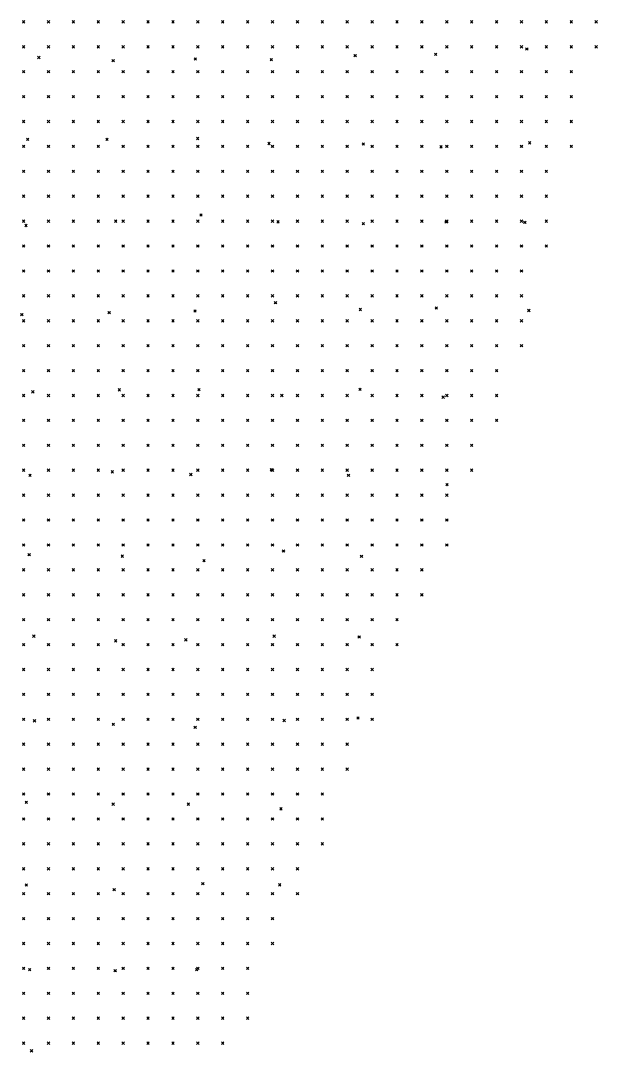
# Model space of a CAD drawing. Header units: metres. Extents: x 441556 to 446409, y 432338 to 461058.
# Drawn here: x 442221.2 to 442290.7, y 460750.6 to 460874.8 of the extents above; entities that cross this region are included whole.
import ezdxf

# ---------------------------------------------------------------- set-up
doc = ezdxf.new("R2010")
doc.units = ezdxf.units.M
doc.header["$MEASUREMENT"] = 0
doc.header["$PDMODE"] = 35
doc.header["$PDSIZE"] = 0.15
doc.layers.add('DTM-NOK-RevN_LIDAR_co_lidar', color=91, linetype='Continuous', lineweight=0)
doc.layers.add('DTM-NOK-RevN_RTK', color=32, linetype='Continuous', lineweight=0)

msp = doc.modelspace()

# ---------------------------------------------------------------- linework, layer by layer
at = {"layer": 'DTM-NOK-RevN_LIDAR_co_lidar'}
for p in [(442221.59, 460874.614, 417.126), (442224.59, 460874.614, 417), (442227.589, 460874.614, 416.973), (442230.588, 460874.614, 416.944), (442233.588, 460874.614, 417.099), (442236.587, 460874.614, 416.987), (442239.586, 460874.614, 416.897), (442242.586, 460874.614, 416.906), (442245.585, 460874.614, 416.829), (442248.584, 460874.614, 416.774), (442251.584, 460874.614, 416.805), (442254.583, 460874.614, 416.825), (442257.582, 460874.614, 416.855), (442260.582, 460874.614, 416.795), (442263.581, 460874.614, 416.805), (442266.58, 460874.614, 416.806), (442269.58, 460874.614, 416.78), (442272.579, 460874.614, 416.671), (442275.578, 460874.614, 416.591), (442278.578, 460874.614, 416.521), (442281.577, 460874.614, 416.428), (442284.576, 460874.614, 416.339), (442287.576, 460874.614, 416.21), (442290.575, 460874.614, 416.005), (442221.59, 460871.614, 416.747), (442224.59, 460871.614, 416.665), (442227.589, 460871.614, 416.645), (442230.588, 460871.614, 416.64), (442233.588, 460871.614, 416.652), (442236.587, 460871.614, 416.574), (442239.586, 460871.614, 416.549), (442242.586, 460871.614, 416.499), (442245.585, 460871.614, 416.541), (442248.584, 460871.614, 416.493), (442251.584, 460871.614, 416.37), (442254.583, 460871.614, 416.338), (442257.582, 460871.614, 416.357), (442260.582, 460871.614, 416.264), (442263.581, 460871.614, 416.243), (442266.58, 460871.614, 416.199), (442269.58, 460871.614, 416.221), (442272.579, 460871.614, 416.204), (442275.578, 460871.614, 416.2), (442278.578, 460871.614, 416.191), (442281.577, 460871.614, 416.132), (442284.576, 460871.614, 416.039), (442287.576, 460871.614, 415.862), (442290.575, 460871.614, 415.73), (442221.59, 460868.615, 416.402), (442224.59, 460868.615, 416.331), (442227.589, 460868.615, 416.27), (442230.588, 460868.615, 416.254), (442233.588, 460868.615, 416.262), (442236.587, 460868.615, 416.113), (442239.586, 460868.615, 416.071), (442242.586, 460868.615, 415.936), (442245.585, 460868.615, 415.994), (442248.584, 460868.615, 415.902), (442251.584, 460868.615, 415.87), (442254.583, 460868.615, 415.934), (442257.582, 460868.615, 416.026), (442260.582, 460868.615, 416.017), (442263.581, 460868.615, 415.982), (442266.58, 460868.615, 415.935), (442269.58, 460868.615, 415.944), (442272.579, 460868.615, 415.891), (442275.578, 460868.615, 415.89), (442278.578, 460868.615, 415.836), (442281.577, 460868.615, 415.75), (442284.576, 460868.615, 415.672), (442287.576, 460868.615, 415.539), (442221.59, 460865.616, 415.846), (442224.59, 460865.616, 415.858), (442227.589, 460865.616, 415.802), (442230.588, 460865.616, 415.75), (442233.588, 460865.616, 415.696), (442236.587, 460865.616, 415.52), (442239.586, 460865.616, 415.479), (442242.586, 460865.616, 415.5), (442245.585, 460865.616, 415.568), (442248.584, 460865.616, 415.605), (442251.584, 460865.616, 415.622), (442254.583, 460865.616, 415.644), (442257.582, 460865.616, 415.654), (442260.582, 460865.616, 415.661), (442263.581, 460865.616, 415.707), (442266.58, 460865.616, 415.668), (442269.58, 460865.616, 415.661), (442272.579, 460865.616, 415.582), (442275.578, 460865.616, 415.476), (442278.578, 460865.616, 415.449), (442281.577, 460865.616, 415.352), (442284.576, 460865.616, 415.231), (442287.576, 460865.616, 415.109), (442221.59, 460862.616, 415.344), (442224.59, 460862.616, 415.289), (442227.589, 460862.616, 415.202), (442230.588, 460862.616, 415.105), (442233.588, 460862.616, 415.099), (442236.587, 460862.616, 415.063), (442239.586, 460862.616, 415.106), (442242.586, 460862.616, 415.139), (442245.585, 460862.616, 415.215), (442248.584, 460862.616, 415.298), (442251.584, 460862.616, 415.297), (442254.583, 460862.616, 415.308), (442257.582, 460862.616, 415.34), (442260.582, 460862.616, 415.296), (442263.581, 460862.616, 415.302), (442266.58, 460862.616, 415.211), (442269.58, 460862.616, 415.138), (442272.579, 460862.616, 415.064), (442275.578, 460862.616, 414.991), (442278.578, 460862.616, 414.925), (442281.577, 460862.616, 414.882), (442284.576, 460862.616, 414.843), (442287.576, 460862.616, 414.748), (442221.59, 460859.617, 415.061), (442224.59, 460859.617, 414.971), (442227.589, 460859.617, 414.867), (442230.588, 460859.617, 414.778), (442233.588, 460859.617, 414.791), (442236.587, 460859.617, 414.75), (442239.586, 460859.617, 414.837), (442242.586, 460859.617, 414.797), (442245.585, 460859.617, 414.823), (442248.584, 460859.617, 414.901), (442251.584, 460859.617, 414.9), (442254.583, 460859.617, 414.901), (442257.582, 460859.617, 414.875), (442260.582, 460859.617, 414.771), (442263.581, 460859.617, 414.752), (442266.58, 460859.617, 414.714), (442269.58, 460859.617, 414.699), (442272.579, 460859.617, 414.707), (442275.578, 460859.617, 414.636), (442278.578, 460859.617, 414.609), (442281.577, 460859.617, 414.503), (442284.576, 460859.617, 414.511), (442287.576, 460859.617, 414.459), (442221.59, 460856.617, 414.602), (442224.59, 460856.617, 414.544), (442227.589, 460856.617, 414.487), (442230.588, 460856.617, 414.41), (442233.588, 460856.617, 414.339), (442236.587, 460856.617, 414.388), (442239.586, 460856.617, 414.346), (442242.586, 460856.617, 414.348), (442245.585, 460856.617, 414.386), (442248.584, 460856.617, 414.321), (442251.584, 460856.617, 414.277), (442254.583, 460856.617, 414.312), (442257.582, 460856.617, 414.354), (442260.582, 460856.617, 414.393), (442263.581, 460856.617, 414.423), (442266.58, 460856.617, 414.444), (442269.58, 460856.617, 414.394), (442272.579, 460856.617, 414.377), (442275.578, 460856.617, 414.332), (442278.578, 460856.617, 414.268), (442281.577, 460856.617, 414.145), (442284.576, 460856.617, 414.135), (442221.59, 460853.618, 413.992), (442224.59, 460853.618, 414.019), (442227.589, 460853.618, 413.904), (442230.588, 460853.618, 413.866), (442233.588, 460853.618, 413.803), (442236.587, 460853.618, 413.853), (442239.586, 460853.618, 413.806), (442242.586, 460853.618, 413.877), (442245.585, 460853.618, 413.922), (442248.584, 460853.618, 413.947), (442251.584, 460853.618, 413.981), (442254.583, 460853.618, 414.031), (442257.582, 460853.618, 414.032), (442260.582, 460853.618, 414.037), (442263.581, 460853.618, 414.062), (442266.58, 460853.618, 414.1), (442269.58, 460853.618, 414.085), (442272.579, 460853.618, 414.052), (442275.578, 460853.618, 414.011), (442278.578, 460853.618, 413.917), (442281.577, 460853.618, 413.779), (442284.576, 460853.618, 413.691), (442221.59, 460850.619, 413.337), (442224.59, 460850.619, 413.263), (442227.589, 460850.619, 413.223), (442230.588, 460850.619, 413.278), (442233.588, 460850.619, 413.355), (442236.587, 460850.619, 413.422), (442239.586, 460850.619, 413.381), (442242.586, 460850.619, 413.51), (442245.585, 460850.619, 413.621), (442248.584, 460850.619, 413.673), (442251.584, 460850.619, 413.691), (442254.583, 460850.619, 413.742), (442257.582, 460850.619, 413.686), (442260.582, 460850.619, 413.754), (442263.581, 460850.619, 413.752), (442266.58, 460850.619, 413.799), (442269.58, 460850.619, 413.766), (442272.579, 460850.619, 413.723), (442275.578, 460850.619, 413.565), (442278.578, 460850.619, 413.355), (442281.577, 460850.619, 413.152), (442284.576, 460850.619, 412.943), (442221.59, 460847.619, 412.81), (442224.59, 460847.619, 412.879), (442227.589, 460847.619, 412.87), (442230.588, 460847.619, 412.982), (442233.588, 460847.619, 413.072), (442236.587, 460847.619, 413.107), (442239.586, 460847.619, 413.126), (442242.586, 460847.619, 413.198), (442245.585, 460847.619, 413.291), (442248.584, 460847.619, 413.35), (442251.584, 460847.619, 413.403), (442254.583, 460847.619, 413.446), (442257.582, 460847.619, 413.452), (442260.582, 460847.619, 413.427), (442263.581, 460847.619, 413.398), (442266.58, 460847.619, 413.308), (442269.58, 460847.619, 413.197), (442272.579, 460847.619, 413.064), (442275.578, 460847.619, 412.897), (442278.578, 460847.619, 412.776), (442281.577, 460847.619, 412.609), (442284.576, 460847.619, 412.491), (442221.59, 460844.62, 412.322), (442224.59, 460844.62, 412.415), (442227.589, 460844.62, 412.526), (442230.588, 460844.62, 412.601), (442233.588, 460844.62, 412.692), (442236.587, 460844.62, 412.714), (442239.586, 460844.62, 412.806), (442242.586, 460844.62, 412.86), (442245.585, 460844.62, 412.995), (442248.584, 460844.62, 413.045), (442251.584, 460844.62, 412.977), (442254.583, 460844.62, 412.927), (442257.582, 460844.62, 412.865), (442260.582, 460844.62, 412.794), (442263.581, 460844.62, 412.755), (442266.58, 460844.62, 412.764), (442269.58, 460844.62, 412.729), (442272.579, 460844.62, 412.662), (442275.578, 460844.62, 412.562), (442278.578, 460844.62, 412.403), (442281.577, 460844.62, 412.208), (442221.59, 460841.621, 411.84), (442224.59, 460841.621, 411.928), (442227.589, 460841.621, 412.059), (442230.588, 460841.621, 412.182), (442233.588, 460841.621, 412.291), (442236.587, 460841.621, 412.356), (442239.586, 460841.621, 412.383), (442242.586, 460841.621, 412.373), (442245.585, 460841.621, 412.415), (442248.584, 460841.621, 412.37), (442251.584, 460841.621, 412.375), (442254.583, 460841.621, 412.385), (442257.582, 460841.621, 412.377), (442260.582, 460841.621, 412.443), (442263.581, 460841.621, 412.443), (442266.58, 460841.621, 412.418), (442269.58, 460841.621, 412.376), (442272.579, 460841.621, 412.311), (442275.578, 460841.621, 412.161), (442278.578, 460841.621, 411.939), (442281.577, 460841.621, 411.677), (442221.59, 460838.621, 411.502), (442224.59, 460838.621, 411.564), (442227.589, 460838.621, 411.671), (442230.588, 460838.621, 411.782), (442233.588, 460838.621, 411.908), (442236.587, 460838.621, 411.876), (442239.586, 460838.621, 411.897), (442242.586, 460838.621, 411.953), (442245.585, 460838.621, 411.994), (442248.584, 460838.621, 412.018), (442251.584, 460838.621, 412.054), (442254.583, 460838.621, 412.083), (442257.582, 460838.621, 412.078), (442260.582, 460838.621, 412.112), (442263.581, 460838.621, 412.111), (442266.58, 460838.621, 412.036), (442269.58, 460838.621, 411.928), (442272.579, 460838.621, 411.83), (442275.578, 460838.621, 411.631), (442278.578, 460838.621, 411.402), (442281.577, 460838.621, 411.051), (442221.59, 460835.622, 411.012), (442224.59, 460835.622, 411.141), (442227.589, 460835.622, 411.303), (442230.588, 460835.622, 411.395), (442233.588, 460835.622, 411.539), (442236.587, 460835.622, 411.541), (442239.586, 460835.622, 411.614), (442242.586, 460835.622, 411.669), (442245.585, 460835.622, 411.682), (442248.584, 460835.622, 411.735), (442251.584, 460835.622, 411.712), (442254.583, 460835.622, 411.721), (442257.582, 460835.622, 411.757), (442260.582, 460835.622, 411.697), (442263.581, 460835.622, 411.634), (442266.58, 460835.622, 411.512), (442269.58, 460835.622, 411.318), (442272.579, 460835.622, 411.004), (442275.578, 460835.622, 410.614), (442278.578, 460835.622, 410.47), (442281.577, 460835.622, 410.396), (442221.59, 460832.623, 410.63), (442224.59, 460832.623, 410.757), (442227.589, 460832.623, 410.906), (442230.588, 460832.623, 411.059), (442233.588, 460832.623, 411.178), (442236.587, 460832.623, 411.257), (442239.586, 460832.623, 411.326), (442242.586, 460832.623, 411.344), (442245.585, 460832.623, 411.382), (442248.584, 460832.623, 411.325), (442251.584, 460832.623, 411.247), (442254.583, 460832.623, 411.125), (442257.582, 460832.623, 410.995), (442260.582, 460832.623, 410.929), (442263.581, 460832.623, 410.761), (442266.58, 460832.623, 410.516), (442269.58, 460832.623, 410.291), (442272.579, 460832.623, 410.154), (442275.578, 460832.623, 410.062), (442278.578, 460832.623, 409.894), (442221.59, 460829.623, 410.292), (442224.59, 460829.623, 410.417), (442227.589, 460829.623, 410.517), (442230.588, 460829.623, 410.647), (442233.588, 460829.623, 410.703), (442236.587, 460829.623, 410.867), (442239.586, 460829.623, 410.807), (442242.586, 460829.623, 410.771), (442245.585, 460829.623, 410.649), (442248.584, 460829.623, 410.651), (442251.584, 460829.623, 410.527), (442254.583, 460829.623, 410.39), (442257.582, 460829.623, 410.326), (442260.582, 460829.623, 410.249), (442263.581, 460829.623, 410.102), (442266.58, 460829.623, 409.99), (442269.58, 460829.623, 409.866), (442272.579, 460829.623, 409.667), (442275.578, 460829.623, 409.518), (442278.578, 460829.623, 409.355), (442221.59, 460826.624, 409.84), (442224.59, 460826.624, 409.972), (442227.589, 460826.624, 410.008), (442230.588, 460826.624, 410.134), (442233.588, 460826.624, 410.055), (442236.587, 460826.624, 410.076), (442239.586, 460826.624, 410.113), (442242.586, 460826.624, 410.15), (442245.585, 460826.624, 410.188), (442248.584, 460826.624, 410.137), (442251.584, 460826.624, 410.094), (442254.583, 460826.624, 410.031), (442257.582, 460826.624, 409.915), (442260.582, 460826.624, 409.808), (442263.581, 460826.624, 409.594), (442266.58, 460826.624, 409.438), (442269.58, 460826.624, 409.247), (442272.579, 460826.624, 409.063), (442275.578, 460826.624, 408.849), (442278.578, 460826.624, 408.715), (442221.59, 460823.625, 409.141), (442224.59, 460823.625, 409.311), (442227.589, 460823.625, 409.437), (442230.588, 460823.625, 409.614), (442233.588, 460823.625, 409.723), (442236.587, 460823.625, 409.836), (442239.586, 460823.625, 409.874), (442242.586, 460823.625, 409.87), (442245.585, 460823.625, 409.815), (442248.584, 460823.625, 409.687), (442251.584, 460823.625, 409.581), (442254.583, 460823.625, 409.479), (442257.582, 460823.625, 409.341), (442260.582, 460823.625, 409.2), (442263.581, 460823.625, 409.023), (442266.58, 460823.625, 408.849), (442269.58, 460823.625, 408.642), (442272.579, 460823.625, 408.419), (442275.578, 460823.625, 408.259), (442221.59, 460820.625, 408.731), (442224.59, 460820.625, 408.951), (442227.589, 460820.625, 409.043), (442230.588, 460820.625, 409.179), (442233.588, 460820.625, 409.288), (442236.587, 460820.625, 409.343), (442239.586, 460820.625, 409.405), (442242.586, 460820.625, 409.355), (442245.585, 460820.625, 409.336), (442248.584, 460820.625, 409.229), (442251.584, 460820.625, 409.05), (442254.583, 460820.625, 408.883), (442257.582, 460820.625, 408.715), (442260.582, 460820.625, 408.516), (442263.581, 460820.625, 408.349), (442266.58, 460820.625, 408.181), (442269.58, 460820.625, 408.058), (442272.579, 460820.625, 407.832), (442275.578, 460820.625, 407.652), (442221.59, 460817.626, 408.249), (442224.59, 460817.626, 408.411), (442227.589, 460817.626, 408.539), (442230.588, 460817.626, 408.618), (442233.588, 460817.626, 408.738), (442236.587, 460817.626, 408.749), (442239.586, 460817.626, 408.803), (442242.586, 460817.626, 408.807), (442245.585, 460817.626, 408.742), (442248.584, 460817.626, 408.571), (442251.584, 460817.626, 408.48), (442254.583, 460817.626, 408.329), (442257.582, 460817.626, 408.123), (442260.582, 460817.626, 407.912), (442263.581, 460817.626, 407.681), (442266.58, 460817.626, 407.477), (442269.58, 460817.626, 407.334), (442272.579, 460817.626, 407.143), (442221.59, 460814.627, 407.709), (442224.59, 460814.627, 407.848), (442227.589, 460814.627, 407.978), (442230.588, 460814.627, 408.059), (442233.588, 460814.627, 408.128), (442236.587, 460814.627, 408.16), (442239.586, 460814.627, 408.223), (442242.586, 460814.627, 408.216), (442245.585, 460814.627, 408.109), (442248.584, 460814.627, 407.941), (442251.584, 460814.627, 407.83), (442254.583, 460814.627, 407.651), (442257.582, 460814.627, 407.457), (442260.582, 460814.627, 407.266), (442263.581, 460814.627, 407.036), (442266.58, 460814.627, 406.852), (442269.58, 460814.627, 406.693), (442272.579, 460814.627, 406.621), (442221.59, 460811.627, 407.204), (442224.59, 460811.627, 407.382), (442227.589, 460811.627, 407.461), (442230.588, 460811.627, 407.473), (442233.588, 460811.627, 407.524), (442236.587, 460811.627, 407.55), (442239.586, 460811.627, 407.556), (442242.586, 460811.627, 407.55), (442245.585, 460811.627, 407.449), (442248.584, 460811.627, 407.304), (442251.584, 460811.627, 407.124), (442254.583, 460811.627, 406.968), (442257.582, 460811.627, 406.838), (442260.582, 460811.627, 406.634), (442263.581, 460811.627, 406.478), (442266.58, 460811.627, 406.346), (442269.58, 460811.627, 406.074), (442272.579, 460811.627, 405.902), (442221.59, 460808.628, 406.751), (442224.59, 460808.628, 406.794), (442227.589, 460808.628, 406.855), (442230.588, 460808.628, 406.945), (442233.588, 460808.628, 406.972), (442236.587, 460808.628, 406.969), (442239.586, 460808.628, 407.004), (442242.586, 460808.628, 406.981), (442245.585, 460808.628, 406.9), (442248.584, 460808.628, 406.805), (442251.584, 460808.628, 406.663), (442254.583, 460808.628, 406.463), (442257.582, 460808.628, 406.167), (442260.582, 460808.628, 405.981), (442263.581, 460808.628, 405.814), (442266.58, 460808.628, 405.549), (442269.58, 460808.628, 405.129), (442221.59, 460805.629, 406.41), (442224.59, 460805.629, 406.342), (442227.589, 460805.629, 406.389), (442230.588, 460805.629, 406.433), (442233.588, 460805.629, 406.456), (442236.587, 460805.629, 406.511), (442239.586, 460805.629, 406.486), (442242.586, 460805.629, 406.4), (442245.585, 460805.629, 406.227), (442248.584, 460805.629, 406.062), (442251.584, 460805.629, 405.828), (442254.583, 460805.629, 405.587), (442257.582, 460805.629, 405.295), (442260.582, 460805.629, 405.036), (442263.581, 460805.629, 404.73), (442266.58, 460805.629, 404.487), (442269.58, 460805.629, 404.26), (442221.59, 460802.629, 406.063), (442224.59, 460802.629, 405.943), (442227.589, 460802.629, 405.967), (442230.588, 460802.629, 405.905), (442233.588, 460802.629, 405.809), (442236.587, 460802.629, 405.729), (442239.586, 460802.629, 405.512), (442242.586, 460802.629, 405.477), (442245.585, 460802.629, 405.35), (442248.584, 460802.629, 405.203), (442251.584, 460802.629, 404.98), (442254.583, 460802.629, 404.815), (442257.582, 460802.629, 404.627), (442260.582, 460802.629, 404.379), (442263.581, 460802.629, 404.163), (442266.58, 460802.629, 403.965), (442221.59, 460799.63, 405.531), (442224.59, 460799.63, 405.318), (442227.589, 460799.63, 405.267), (442230.588, 460799.63, 405.208), (442233.588, 460799.63, 405.147), (442236.587, 460799.63, 405.071), (442239.586, 460799.63, 404.902), (442242.586, 460799.63, 404.827), (442245.585, 460799.63, 404.662), (442248.584, 460799.63, 404.539), (442251.584, 460799.63, 404.353), (442254.583, 460799.63, 404.133), (442257.582, 460799.63, 403.916), (442260.582, 460799.63, 403.687), (442263.581, 460799.63, 403.467), (442266.58, 460799.63, 403.254), (442221.59, 460796.631, 405.009), (442224.59, 460796.631, 404.784), (442227.589, 460796.631, 404.726), (442230.588, 460796.631, 404.681), (442233.588, 460796.631, 404.577), (442236.587, 460796.631, 404.447), (442239.586, 460796.631, 404.315), (442242.586, 460796.631, 404.215), (442245.585, 460796.631, 404), (442248.584, 460796.631, 403.831), (442251.584, 460796.631, 403.702), (442254.583, 460796.631, 403.404), (442257.582, 460796.631, 403.129), (442260.582, 460796.631, 402.981), (442263.581, 460796.631, 402.703), (442221.59, 460793.631, 404.491), (442224.59, 460793.631, 404.231), (442227.589, 460793.631, 404.156), (442230.588, 460793.631, 404.082), (442233.588, 460793.631, 403.992), (442236.587, 460793.631, 403.845), (442239.586, 460793.631, 403.662), (442242.586, 460793.631, 403.528), (442245.585, 460793.631, 403.333), (442248.584, 460793.631, 403.101), (442251.584, 460793.631, 402.83), (442254.583, 460793.631, 402.547), (442257.582, 460793.631, 402.316), (442260.582, 460793.631, 402.106), (442263.581, 460793.631, 401.844), (442221.59, 460790.632, 403.943), (442224.59, 460790.632, 403.679), (442227.589, 460790.632, 403.42), (442230.588, 460790.632, 403.262), (442233.588, 460790.632, 403.158), (442236.587, 460790.632, 402.966), (442239.586, 460790.632, 402.806), (442242.586, 460790.632, 402.592), (442245.585, 460790.632, 402.388), (442248.584, 460790.632, 402.221), (442251.584, 460790.632, 402.006), (442254.583, 460790.632, 401.774), (442257.582, 460790.632, 401.627), (442260.582, 460790.632, 401.443), (442263.581, 460790.632, 401.242), (442221.59, 460787.633, 403.54), (442224.59, 460787.633, 403.082), (442227.589, 460787.633, 402.783), (442230.588, 460787.633, 402.669), (442233.588, 460787.633, 402.523), (442236.587, 460787.633, 402.401), (442239.586, 460787.633, 402.262), (442242.586, 460787.633, 402.136), (442245.585, 460787.633, 402.024), (442248.584, 460787.633, 401.879), (442251.584, 460787.633, 401.693), (442254.583, 460787.633, 401.521), (442257.582, 460787.633, 401.359), (442260.582, 460787.633, 401.106), (442221.59, 460784.633, 403.134), (442224.59, 460784.633, 402.76), (442227.589, 460784.633, 402.651), (442230.588, 460784.633, 402.383), (442233.588, 460784.633, 402.21), (442236.587, 460784.633, 402.149), (442239.586, 460784.633, 402.029), (442242.586, 460784.633, 401.859), (442245.585, 460784.633, 401.656), (442248.584, 460784.633, 401.488), (442251.584, 460784.633, 401.253), (442254.583, 460784.633, 401.096), (442257.582, 460784.633, 400.908), (442260.582, 460784.633, 400.717), (442221.59, 460781.634, 402.787), (442224.59, 460781.634, 402.541), (442227.589, 460781.634, 402.564), (442230.588, 460781.634, 402.199), (442233.588, 460781.634, 401.835), (442236.587, 460781.634, 401.738), (442239.586, 460781.634, 401.622), (442242.586, 460781.634, 401.497), (442245.585, 460781.634, 401.307), (442248.584, 460781.634, 401.193), (442251.584, 460781.634, 400.96), (442254.583, 460781.634, 400.733), (442257.582, 460781.634, 400.533), (442221.59, 460778.635, 402.449), (442224.59, 460778.635, 402.279), (442227.589, 460778.635, 402.404), (442230.588, 460778.635, 401.857), (442233.588, 460778.635, 401.507), (442236.587, 460778.635, 401.437), (442239.586, 460778.635, 401.308), (442242.586, 460778.635, 401.176), (442245.585, 460778.635, 401.002), (442248.584, 460778.635, 400.811), (442251.584, 460778.635, 400.626), (442254.583, 460778.635, 400.459), (442257.582, 460778.635, 400.249), (442221.59, 460775.635, 402.077), (442224.59, 460775.635, 401.988), (442227.589, 460775.635, 401.926), (442230.588, 460775.635, 401.416), (442233.588, 460775.635, 401.222), (442236.587, 460775.635, 401.099), (442239.586, 460775.635, 400.995), (442242.586, 460775.635, 400.867), (442245.585, 460775.635, 400.711), (442248.584, 460775.635, 400.526), (442251.584, 460775.635, 400.322), (442254.583, 460775.635, 400.117), (442257.582, 460775.635, 399.927), (442221.59, 460772.636, 401.658), (442224.59, 460772.636, 401.622), (442227.589, 460772.636, 401.354), (442230.588, 460772.636, 401.059), (442233.588, 460772.636, 400.867), (442236.587, 460772.636, 400.771), (442239.586, 460772.636, 400.671), (442242.586, 460772.636, 400.486), (442245.585, 460772.636, 400.343), (442248.584, 460772.636, 400.147), (442251.584, 460772.636, 399.924), (442254.583, 460772.636, 399.745), (442221.59, 460769.637, 401.366), (442224.59, 460769.637, 401.154), (442227.589, 460769.637, 401.009), (442230.588, 460769.637, 400.752), (442233.588, 460769.637, 400.495), (442236.587, 460769.637, 400.348), (442239.586, 460769.637, 400.202), (442242.586, 460769.637, 400.069), (442245.585, 460769.637, 399.89), (442248.584, 460769.637, 399.712), (442251.584, 460769.637, 399.54), (442254.583, 460769.637, 399.348), (442221.59, 460766.637, 401.07), (442224.59, 460766.637, 400.806), (442227.589, 460766.637, 400.711), (442230.588, 460766.637, 400.452), (442233.588, 460766.637, 400.21), (442236.587, 460766.637, 399.93), (442239.586, 460766.637, 399.706), (442242.586, 460766.637, 399.519), (442245.585, 460766.637, 399.369), (442248.584, 460766.637, 399.225), (442251.584, 460766.637, 399.085), (442221.59, 460763.638, 400.695), (442224.59, 460763.638, 400.417), (442227.589, 460763.638, 400.22), (442230.588, 460763.638, 400.06), (442233.588, 460763.638, 399.874), (442236.587, 460763.638, 399.592), (442239.586, 460763.638, 399.409), (442242.586, 460763.638, 399.205), (442245.585, 460763.638, 399.03), (442248.584, 460763.638, 398.893), (442251.584, 460763.638, 398.755), (442221.59, 460760.639, 400.332), (442224.59, 460760.639, 400.04), (442227.589, 460760.639, 399.899), (442230.588, 460760.639, 399.826), (442233.588, 460760.639, 399.638), (442236.587, 460760.639, 399.416), (442239.586, 460760.639, 399.231), (442242.586, 460760.639, 399.058), (442245.585, 460760.639, 398.939), (442248.584, 460760.639, 398.815), (442221.59, 460757.639, 400.004), (442224.59, 460757.639, 399.709), (442227.589, 460757.639, 399.562), (442230.588, 460757.639, 399.567), (442233.588, 460757.639, 399.464), (442236.587, 460757.639, 399.175), (442239.586, 460757.639, 398.917), (442242.586, 460757.639, 398.738), (442245.585, 460757.639, 398.579), (442248.584, 460757.639, 398.445), (442221.59, 460754.64, 399.677), (442224.59, 460754.64, 399.409), (442227.589, 460754.64, 399.203), (442230.588, 460754.64, 399.167), (442233.588, 460754.64, 399.03), (442236.587, 460754.64, 398.733), (442239.586, 460754.64, 398.475), (442242.586, 460754.64, 398.307), (442245.585, 460754.64, 398.104), (442248.584, 460754.64, 397.919), (442221.59, 460751.641, 399.349), (442224.59, 460751.641, 399.056), (442227.589, 460751.641, 398.905), (442230.588, 460751.641, 398.82), (442233.588, 460751.641, 398.643), (442236.587, 460751.641, 398.405), (442239.586, 460751.641, 398.166), (442242.586, 460751.641, 397.963), (442245.585, 460751.641, 397.777)]:
    msp.add_point(p, dxfattribs=at)
at = {"layer": 'DTM-NOK-RevN_RTK'}
for p in [(442282.219, 460871.348, 416.376), (442223.428, 460870.326, 416.687), (442232.377, 460869.943, 416.657), (442242.286, 460870.151, 416.53), (442251.431, 460870.07, 416.454), (442261.537, 460870.553, 416.354), (442271.234, 460870.699, 416.417), (442222.082, 460860.462, 415.251), (442231.636, 460860.461, 415.086), (442242.568, 460860.56, 415.17), (442251.156, 460859.975, 415.235), (442282.569, 460860.05, 414.862), (442262.523, 460859.9, 415.128), (442271.89, 460859.574, 414.921), (442242.961, 460851.355, 413.835), (442221.877, 460850.087, 413.586), (442232.69, 460850.614, 413.485), (442252.25, 460850.538, 413.898), (442262.525, 460850.319, 414.01), (442272.501, 460850.518, 414.016), (442281.983, 460850.467, 413.522), (442251.946, 460840.795, 412.64), (442271.313, 460840.15, 412.487), (442221.379, 460839.366, 411.933), (442231.906, 460839.605, 412.402), (442242.248, 460839.801, 412.464), (442262.162, 460839.986, 412.62), (442282.472, 460839.851, 411.61), (442233.13, 460830.308, 411.238), (442242.718, 460830.322, 411.324), (442262.132, 460830.369, 410.631), (442222.7, 460830.061, 410.765), (442252.707, 460829.633, 410.766), (442272.143, 460829.425, 409.989), (442232.279, 460820.429, 409.473), (442251.431, 460820.668, 409.404), (442222.362, 460820.021, 409.044), (442241.742, 460820.103, 409.581), (442260.739, 460820.014, 408.76), (442272.613, 460818.896, 407.734), (442222.256, 460810.452, 407.353), (442252.899, 460810.89, 407.257), (442233.479, 460810.284, 407.627), (442243.33, 460809.726, 407.479), (442262.309, 460810.257, 406.608), (442222.825, 460800.645, 405.854), (442251.774, 460800.641, 404.939), (442262.021, 460800.55, 404.136), (442232.688, 460800.079, 405.599), (442241.139, 460800.204, 405.362), (442222.9, 460790.458, 404.172), (442252.982, 460790.487, 402.012), (442261.884, 460790.786, 401.633), (442232.393, 460790.027, 403.567), (442242.261, 460789.664, 402.417), (442221.909, 460780.644, 402.967), (442232.388, 460780.417, 402.026), (442241.446, 460780.416, 401.703), (442252.595, 460779.863, 400.946), (442221.922, 460770.674, 401.908), (442243.176, 460770.847, 400.498), (442252.451, 460770.7, 399.906), (442232.509, 460770.124, 400.934), (442222.324, 460760.494, 400.655), (442232.614, 460760.362, 399.964), (442242.438, 460760.494, 399.25), (442222.55, 460750.716, 399.497)]:
    msp.add_point(p, dxfattribs=at)

doc.saveas('drawing.dxf')
